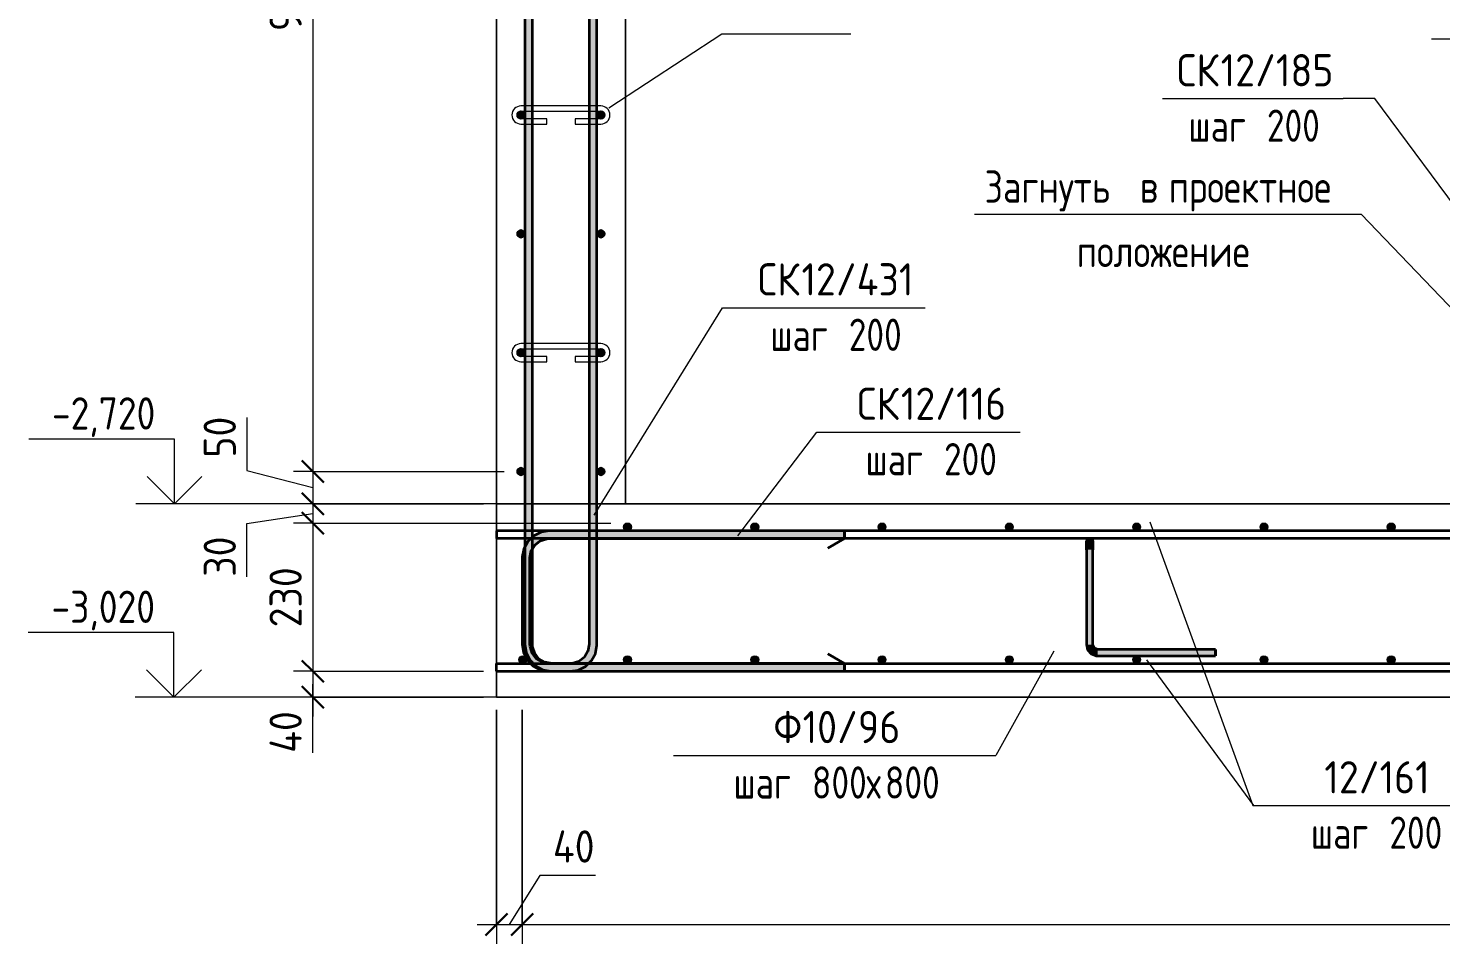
# Model space of a CAD drawing. Header units: millimetres. Extents: x 40349 to 61836, y -34600 to -479.
# Drawn here: x 40349 to 42540, y -3403 to -1982 of the extents above; entities that cross this region are included whole.
import ezdxf

# ---------------------------------------------------------------- set-up
doc = ezdxf.new("R2010")
doc.units = ezdxf.units.MM
for name, color, linetype, lineweight in [('AA_Dim', 7, 'Continuous', 9), ('AA_Dim-20', 7, 'Continuous', 9), ('AA_Oformlenie', 7, 'Continuous', 9), ('AA_Vinoska', 7, 'Continuous', 9), ('AA_Visotnaya otmetka', 7, 'Continuous', 9), ('AF_Stena_Опалубка', 253, 'Continuous', 20), ('KR_Armatura', 7, 'Continuous', 20), ('KR_Armatura_Tonkie', 7, 'Continuous', 20), ('KR_Fundament', 7, 'Continuous', 20)]:
    doc.layers.add(name, color=color, linetype=linetype, lineweight=lineweight)
doc.styles.add('GOST Common', font='GOST_Common.ttf', dxfattribs={"width": 0.85, "height": 50})
doc.styles.add('ISOCPEUR', font='isocpeur.TTF', dxfattribs={"width": 0.9, "height": 50})
doc.styles.add('ISOCPEUR_1', font='isocpeur.TTF', dxfattribs={"width": 0.8, "height": 50})
doc.styles.add('ISOCPEUR_3', font='isocpeur.TTF', dxfattribs={"width": 0.85, "height": 50})
doc.dimstyles.new('01_Точн_3_знака__непрозр_', dxfattribs={"dimscale": 304.8, "dimtxt": 50.137748, "dimasz": 0.111549, "dimexe": 0.098425, "dimexo": 0.065617, "dimgap": 0.016404, "dimtad": 1, "dimdec": 3, "dimrnd": 0.001, "dimdsep": 46, "dimtxsty": 'ISOCPEUR', "dimblk1": 'OBLIQUE', "dimblk2": 'OBLIQUE', "dimsah": 1, "dimcen": 0.09, "dimdle": 0.098425, "dimazin": 0, "dimtfac": 1, "dimtdec": 4, "dimtix": 1, "dimtmove": 1, "dimatfit": 3, "dimfxl": 1, "dimtvp": 1, "dimtfill": 1, "dimtolj": 1, "dimtzin": 0, "dimlwd": 18, "dimlwe": 18, "dimarcsym": 2})
doc.dimstyles.new('01_Точн_3_знака__непрозр__1', dxfattribs={"dimscale": 304.8, "dimtxt": 50.137748, "dimasz": 0.111549, "dimexe": 0.098425, "dimexo": 0.065617, "dimgap": 0.016404, "dimtad": 1, "dimdec": 3, "dimrnd": 0.001, "dimdsep": 46, "dimtxsty": 'ISOCPEUR', "dimblk1": 'OBLIQUE', "dimblk2": 'OBLIQUE', "dimsah": 1, "dimcen": 0.09, "dimdle": 0.098425, "dimazin": 0, "dimtfac": 1, "dimtdec": 4, "dimtix": 1, "dimtmove": 0, "dimatfit": 3, "dimfxl": 1, "dimtvp": 1, "dimtfill": 1, "dimtolj": 1, "dimtzin": 0, "dimlwd": 18, "dimlwe": 18, "dimarcsym": 2})
doc.dimstyles.new('05_Округл_5мм__прозр_', dxfattribs={"dimscale": 304.8, "dimtxt": 50.137748, "dimasz": 0.111549, "dimexe": 0.098425, "dimexo": 0.065617, "dimgap": 0.006562, "dimtad": 1, "dimdec": 0, "dimrnd": 5, "dimdsep": 46, "dimtxsty": 'ISOCPEUR', "dimblk1": 'OBLIQUE', "dimblk2": 'OBLIQUE', "dimsah": 1, "dimcen": 0.09, "dimdle": 0.098425, "dimazin": 0, "dimtfac": 1, "dimtdec": 4, "dimtix": 1, "dimtmove": 1, "dimatfit": 3, "dimfxl": 1, "dimtvp": 1, "dimtolj": 1, "dimtzin": 0, "dimlwd": 18, "dimlwe": 18, "dimarcsym": 2})
doc.dimstyles.new('05_Округл_5мм__прозр__1', dxfattribs={"dimscale": 304.8, "dimtxt": 50.137748, "dimasz": 0.111549, "dimexe": 0.098425, "dimexo": 0.065617, "dimgap": 0.006562, "dimtad": 1, "dimdec": 0, "dimrnd": 5, "dimdsep": 46, "dimtxsty": 'ISOCPEUR', "dimblk1": 'OBLIQUE', "dimblk2": 'OBLIQUE', "dimsah": 1, "dimcen": 0.09, "dimdle": 0.098425, "dimazin": 0, "dimtfac": 1, "dimtdec": 4, "dimtix": 1, "dimtmove": 0, "dimatfit": 3, "dimfxl": 1, "dimtvp": 1, "dimtolj": 1, "dimtzin": 0, "dimlwd": 18, "dimlwe": 18, "dimarcsym": 2})

# ---------------------------------------------------------------- blocks, each defined once
blk = doc.blocks.new('351_Ряд стержней П переменный шаг _НесАрм_РабПлоск_ - Тип 1-3822622-Разрез 1 Арм')
at = {"layer": 'KR_Armatura_Tonkie', "lineweight": 35}
for points in [[(41120.8, -2938), (41131.1, -2938), (41130.9, -852), (41119.1, -852), (41119.3, -2938), (41119.9, -2938)], [(41225.1, -2938), (41231.1, -2938), (41230.9, -852), (41219.1, -852), (41219.3, -2938), (41223.5, -2938)], [(41161.1, -2980), (41161.1, -2968), (41153.3, -2967), (41145.5, -2963.5), (41139.5, -2958.7), (41135, -2952.7), (41132.1, -2945.8), (41130.8, -2938), (41119.1, -2938), (41120.5, -2948.9), (41124.7, -2959), (41131.4, -2967.7), (41140.3, -2974.5), (41150.2, -2978.6), (41159.2, -2979.8)], [(41189.1, -2980), (41199.9, -2978.6), (41210.1, -2974.4), (41218.8, -2967.7), (41225.4, -2959), (41229.6, -2948.9), (41230.9, -2938), (41219.1, -2938), (41218, -2945.8), (41214.7, -2953.5), (41209.8, -2959.6), (41203.8, -2964.1), (41196.8, -2967), (41189.1, -2968.2), (41189.1, -2979.8)], [(41178.1, -2980), (41189.1, -2979.8), (41189.1, -2968), (41161.1, -2968.2), (41161.1, -2980)]]:
    blk.add_hatch(color=256, dxfattribs=at).paths.add_polyline_path(points)
for p, q in [((41119.1, -852), (41119.1, -2938)), ((41131.1, -852), (41119.1, -852)), ((41119.1, -852), (41131.1, -852)), ((41119.1, -852), (41119.1, -2938)), ((41131.1, -852), (41119.1, -852)), ((41119.1, -852), (41131.1, -852)), ((41131.1, -2938), (41131.1, -852)), ((41131.1, -852), (41146.1, -878)), ((41131.1, -2938), (41131.1, -852)), ((41131.1, -852), (41146.1, -878)), ((41219.1, -852), (41204.1, -878)), ((41219.1, -852), (41204.1, -878)), ((41219.1, -852), (41219.1, -2938)), ((41219.1, -852), (41231.1, -852)), ((41231.1, -852), (41219.1, -852)), ((41219.1, -852), (41219.1, -2938)), ((41219.1, -852), (41231.1, -852)), ((41231.1, -852), (41219.1, -852)), ((41231.1, -2938), (41231.1, -852)), ((41231.1, -2938), (41231.1, -852)), ((41189.1, -2968), (41161.1, -2968)), ((41189.1, -2968), (41161.1, -2968)), ((41161.1, -2980), (41189.1, -2980)), ((41161.1, -2980), (41189.1, -2980))]:
    blk.add_line(p, q, dxfattribs=at)
at = {"layer": 'KR_Armatura_Tonkie', "lineweight": 35, "flags": 128}
for points in [[(41119.1, -2938), (41121, -2950.7), (41126.7, -2962.2), (41135.6, -2971.4), (41146.9, -2977.5), (41159.5, -2980), (41161.1, -2980)], [(41119.1, -2938), (41121, -2950.7), (41126.7, -2962.2), (41135.6, -2971.4), (41146.9, -2977.5), (41159.5, -2980), (41161.1, -2980)], [(41161.1, -2968), (41150.4, -2966), (41141.1, -2960.4), (41134.5, -2951.9), (41131.3, -2941.5), (41131.1, -2938)], [(41161.1, -2968), (41150.4, -2966), (41141.1, -2960.4), (41134.5, -2951.9), (41131.3, -2941.5), (41131.1, -2938)], [(41189.1, -2980), (41201.7, -2978), (41213.3, -2972.3), (41222.5, -2963.4), (41228.6, -2952.1), (41231, -2939.5), (41231.1, -2938)], [(41219.1, -2938), (41217.1, -2948.7), (41211.5, -2957.9), (41203, -2964.6), (41192.6, -2967.8), (41189.1, -2968)], [(41189.1, -2980), (41201.7, -2978), (41213.3, -2972.3), (41222.5, -2963.4), (41228.6, -2952.1), (41231, -2939.5), (41231.1, -2938)], [(41219.1, -2938), (41217.1, -2948.7), (41211.5, -2957.9), (41203, -2964.6), (41192.6, -2967.8), (41189.1, -2968)]]:
    blk.add_lwpolyline(points, dxfattribs=at)
blk = doc.blocks.new('261_Лягушка _НесАрм_РабПлоск_ - 10 А240-3817849-Разрез 1 Арм')
at = {"layer": 'KR_Armatura_Tonkie', "lineweight": 35}
for points in [[(41995.1, -2784), (41998.6, -2782.5), (42000.1, -2779), (41998.6, -2775.5), (41995.1, -2774), (41991.5, -2775.5), (41990.1, -2779), (41991.5, -2782.5)], [(41998.6, -2791.5), (42000.1, -2791.5), (41999.9, -2779.8), (41999.4, -2781.5), (41997.9, -2783.1), (41997.6, -2783.3), (41996.4, -2783.8), (41995.1, -2784), (41993.8, -2783.8), (41992.6, -2783.3), (41991.5, -2782.5), (41990.7, -2781.4), (41990.1, -2779), (41990.2, -2791.5), (41997.6, -2791.5)], [(41990.7, -2938.5), (42000.1, -2938.5), (41999.9, -2791.5), (41990.1, -2791.5), (41990.2, -2938.5)], [(42007.6, -2956), (42007.6, -2946), (42002.3, -2943.8), (41999.9, -2938.5), (41990.1, -2938.5), (41991.4, -2945.2), (41995.2, -2950.9), (42000.9, -2954.7), (42004.2, -2955.3)], [(42104.3, -2956), (42190.1, -2955.8), (42190.1, -2946), (42007.6, -2946.2), (42007.6, -2956)]]:
    blk.add_hatch(color=256, dxfattribs=at).paths.add_polyline_path(points)
at = {"layer": 'KR_Armatura'}
for start, end in [(0, 180), (180, 0)]:
    blk.add_arc((41995.1, -2779), 5, start, end, dxfattribs=at)
at = {"layer": 'KR_Armatura_Tonkie', "lineweight": 35}
for p, q in [((41990.1, -2791.5), (41990.1, -2938.5)), ((42000.1, -2938.5), (42000.1, -2791.5)), ((42190.1, -2946), (42007.6, -2946)), ((42007.6, -2956), (42190.1, -2956)), ((42190.1, -2946), (42190.1, -2956)), ((42190.1, -2956), (42190.1, -2946))]:
    blk.add_line(p, q, dxfattribs=at)
at = {"layer": 'KR_Armatura_Tonkie', "lineweight": 35, "flags": 128}
for points in [[(41990.1, -2779), (41991.9, -2775.1), (41996.1, -2774.1), (41999.5, -2776.7), (42000.1, -2779)], [(42000.1, -2779), (41998.2, -2782.9), (41994, -2783.9), (41990.6, -2781.3), (41990.1, -2779)], [(41990.1, -2791.5), (41990.1, -2784.8), (41990.1, -2780.2), (41990.1, -2779)], [(42000.1, -2779), (42000.1, -2780.9), (42000.1, -2786.1), (42000.1, -2791.5)], [(41990.1, -2938.5), (41992, -2946.5), (41997.4, -2952.7), (42005, -2955.8), (42007.6, -2956)], [(42007.6, -2946), (42002.6, -2944.1), (42000.1, -2939.4), (42000.1, -2938.5)]]:
    blk.add_lwpolyline(points, dxfattribs=at)
blk = doc.blocks.new('350_Стержень П торец СК-СГ _НесАрм_РабПлоск_ - 350_Стержень П торец СК-СГ _НесАрм_РабПлоск_-V1-Разрез 1 Арм')
at = {"layer": 'KR_Armatura_Tonkie', "lineweight": 35}
h = blk.add_hatch(color=256, dxfattribs=at)
h.paths.add_polyline_path([(41116.8, -2804), (41119.1, -2804), (41119.1, -2786.9), (41116.5, -2793.1), (41115.3, -2804), (41115.9, -2804)])
h.paths.add_polyline_path([(41131.1, -2789), (41131.3, -2788.7), (41135.8, -2782.8), (41142.1, -2778), (41149.3, -2775), (41157.1, -2773.8), (41157.1, -2762), (41146.2, -2763.4), (41136.1, -2767.6), (41131.1, -2771.5), (41131.1, -2789)])
h = blk.add_hatch(color=256, dxfattribs=at)
h.paths.add_polyline_path([(41499.5, -2774), (41615.1, -2773.8), (41615.1, -2762), (41231.1, -2762.2), (41231.1, -2774), (41348.3, -2774)])
h.paths.add_polyline_path([(41157.1, -2774), (41219.1, -2773.8), (41219.1, -2762), (41157.1, -2762.2), (41157.1, -2773.9)])
for points in [[(41119.1, -2938), (41119.1, -2804), (41115.1, -2804), (41115.3, -2938), (41118.1, -2938)], [(41157.1, -2980), (41157.1, -2979.5), (41149.4, -2978.2), (41140.1, -2974.4), (41131, -2967.2), (41124.5, -2958.5), (41120.5, -2948.9), (41119.1, -2938), (41115.1, -2938), (41116.5, -2948.9), (41120.7, -2959), (41127.4, -2967.7), (41136.7, -2974.6), (41146.9, -2978.7), (41155.5, -2979.8)]]:
    blk.add_hatch(color=256, dxfattribs=at).paths.add_polyline_path(points)
h = blk.add_hatch(color=256, dxfattribs=at)
h.paths.add_polyline_path([(41615.1, -2980), (41615.1, -2968), (41218.1, -2968.2), (41209.6, -2974.6), (41199.9, -2978.6), (41189.1, -2980), (41499.5, -2980)])
h.paths.add_polyline_path([(41157.1, -2980), (41159.5, -2979.8), (41157.1, -2979.5), (41157.1, -2979.8)])
for p, q in [((41615.1, -2762), (41157.1, -2762)), ((41157.1, -2774), (41615.1, -2774)), ((41615.1, -2774), (41589.1, -2789)), ((41615.1, -2774), (41615.1, -2762)), ((41615.1, -2762), (41615.1, -2774)), ((41115.1, -2804), (41115.1, -2938)), ((41127.1, -2938), (41127.1, -2804)), ((41615.1, -2968), (41589.1, -2953)), ((41615.1, -2968), (41157.1, -2968)), ((41615.1, -2968), (41615.1, -2980)), ((41615.1, -2980), (41615.1, -2968)), ((41157.1, -2980), (41615.1, -2980))]:
    blk.add_line(p, q, dxfattribs=at)
at = {"layer": 'KR_Armatura_Tonkie', "lineweight": 35, "flags": 128}
for points in [[(41157.1, -2762), (41144.4, -2764), (41132.9, -2769.7), (41123.6, -2778.6), (41117.5, -2789.9), (41115.1, -2802.5), (41115.1, -2804)], [(41127.1, -2804), (41129, -2793.3), (41134.6, -2784.1), (41143.2, -2777.4), (41153.5, -2774.2), (41157.1, -2774)], [(41115.1, -2938), (41117, -2950.7), (41122.7, -2962.2), (41131.6, -2971.4), (41142.9, -2977.5), (41155.5, -2980), (41157.1, -2980)], [(41157.1, -2968), (41146.4, -2966), (41137.1, -2960.4), (41130.5, -2951.9), (41127.3, -2941.5), (41127.1, -2938)]]:
    blk.add_lwpolyline(points, dxfattribs=at)
blk = doc.blocks.new('079_Шпилька _ЭлУзла_ - d6 А240-3831128-Разрез 1 Арм')
at = {"layer": 'AA_Oformlenie'}
for p, q in [((41237.1, -2471.6), (41113.1, -2471.6)), ((41113.1, -2479.6), (41237.1, -2479.6)), ((41153.1, -2491.6), (41113.1, -2491.6)), ((41153.1, -2499.6), (41153.1, -2491.6)), ((41237.1, -2491.6), (41197.1, -2491.6)), ((41197.1, -2491.6), (41197.1, -2499.6)), ((41113.1, -2499.6), (41153.1, -2499.6)), ((41197.1, -2499.6), (41237.1, -2499.6))]:
    blk.add_line(p, q, dxfattribs=at)
for centre, radius, start, end in [((41113.1, -2485.6), 14, 90, 270), ((41237.1, -2485.6), 14, 270, 90), ((41113.1, -2485.6), 6, 90, 270), ((41237.1, -2485.6), 6, 270, 90)]:
    blk.add_arc(centre, radius, start, end, dxfattribs=at)
blk = doc.blocks.new('042_М_Арматуры - Диам длина поз _ Комментарий ш_п_-3783867-Разрез 1 Арм')
at = {"layer": 'AA_Vinoska'}
blk.add_line((41349.8, -3110.5), (41849.8, -3110.5), dxfattribs=at)
blk = doc.blocks.new('DIMBLOCK3-Разрез 1 Арм')
at = {"layer": 'AA_Dim-20', "lineweight": 30}
for p, q in [((40790.4, -1010.4), (40773.4, -993.4)), ((40790.4, -1010.4), (40807.4, -1027.4)), ((40790.4, -2670), (40773.4, -2653)), ((40790.4, -2670), (40807.4, -2687)), ((40790.4, -2720), (40773.4, -2703)), ((40790.4, -2720), (40807.4, -2737))]:
    blk.add_line(p, q, dxfattribs=at)
at = {"layer": 'AA_Dim-20', "lineweight": 18}
for p, q in [((40790.4, -1010.4), (40760.4, -1010.4)), ((40790.4, -1010.4), (40790.4, -2670)), ((40790.4, -1010.4), (41087.1, -1010.4)), ((40790.4, -2670), (40760.4, -2670)), ((40790.4, -2670), (41087.1, -2670)), ((40790.4, -2720), (40760.4, -2720)), ((40790.4, -2720), (41055.1, -2720))]:
    blk.add_line(p, q, dxfattribs=at)
at = {"layer": 'AA_Dim-20', "color": 0, "lineweight": 18, "insert": (40723.2, -1986.8), "char_height": 50, "width": 351.91, "attachment_point": 1, "rotation": 90, "line_spacing_factor": 1.135194, "style": 'ISOCPEUR'}
blk.add_mtext('9х185=1660', dxfattribs=at)
blk = doc.blocks.new('_None')
blk = doc.blocks.new('DIMBLOCK4-Разрез 1 Арм')
at = {"layer": 'AA_Dim-20', "lineweight": 18}
for p, q in [((40688.2, -2586), (40688.2, -2668.5)), ((40688.2, -2668.5), (40790.4, -2695)), ((40790.4, -2670), (40760.4, -2670)), ((40790.4, -2670), (40790.4, -2720)), ((40790.4, -2670), (41087.1, -2670)), ((40790.4, -2720), (40760.4, -2720)), ((40790.4, -2720), (41055.1, -2720)), ((40790.4, -2750), (40760.4, -2750)), ((40790.4, -2750), (41252.5, -2750))]:
    blk.add_line(p, q, dxfattribs=at)
at = {"layer": 'AA_Dim-20', "lineweight": 30}
for p, q in [((40790.4, -2670), (40773.4, -2653)), ((40790.4, -2670), (40807.4, -2687)), ((40790.4, -2720), (40773.4, -2703)), ((40790.4, -2750), (40773.4, -2733)), ((40790.4, -2720), (40807.4, -2737)), ((40790.4, -2750), (40807.4, -2767))]:
    blk.add_line(p, q, dxfattribs=at)
at = {"layer": 'AA_Dim-20', "color": 0, "lineweight": 18, "insert": (40621.1, -2648.5), "char_height": 50, "width": 74.923, "attachment_point": 1, "rotation": 90, "line_spacing_factor": 1.135194, "style": 'ISOCPEUR'}
blk.add_mtext('50', dxfattribs=at)
blk = doc.blocks.new('DIMBLOCK5-Разрез 1 Арм')
at = {"layer": 'AA_Dim-20', "lineweight": 30}
for p, q in [((40790.4, -2720), (40773.4, -2703)), ((40790.4, -2750), (40773.4, -2733)), ((40790.4, -2720), (40807.4, -2737)), ((40790.4, -2750), (40807.4, -2767)), ((40790.4, -2980), (40773.4, -2963)), ((40790.4, -2980), (40807.4, -2997))]:
    blk.add_line(p, q, dxfattribs=at)
at = {"layer": 'AA_Dim-20', "lineweight": 18}
for p, q in [((40688.2, -2750.9), (40790.4, -2735)), ((40790.4, -2720), (40760.4, -2720)), ((40790.4, -2720), (40790.4, -2750)), ((40790.4, -2720), (41055.1, -2720)), ((40688.2, -2833.3), (40688.2, -2750.9)), ((40790.4, -2750), (40760.4, -2750)), ((40790.4, -2750), (41252.5, -2750)), ((40790.4, -2980), (40760.4, -2980)), ((40790.4, -2980), (41055.1, -2980))]:
    blk.add_line(p, q, dxfattribs=at)
at = {"layer": 'AA_Dim-20', "color": 0, "lineweight": 18, "insert": (40621.1, -2833.3), "char_height": 50, "width": 74.923, "attachment_point": 1, "rotation": 90, "line_spacing_factor": 1.135194, "style": 'ISOCPEUR'}
blk.add_mtext('30', dxfattribs=at)
blk = doc.blocks.new('DIMBLOCK6-Разрез 1 Арм')
at = {"layer": 'AA_Dim-20', "lineweight": 30}
for p, q in [((40790.4, -2750), (40773.4, -2733)), ((40790.4, -2750), (40807.4, -2767)), ((40790.4, -2980), (40773.4, -2963)), ((40790.4, -2980), (40807.4, -2997)), ((40790.4, -3020), (40773.4, -3003)), ((40790.4, -3020), (40807.4, -3037))]:
    blk.add_line(p, q, dxfattribs=at)
at = {"layer": 'AA_Dim-20', "lineweight": 18}
for p, q in [((40790.4, -2750), (40760.4, -2750)), ((40790.4, -2750), (40790.4, -2980)), ((40790.4, -2750), (41252.5, -2750)), ((40790.4, -2980), (40760.4, -2980)), ((40790.4, -2980), (41055.1, -2980)), ((40790.4, -3020), (40760.4, -3020)), ((40790.4, -3020), (41055.1, -3020))]:
    blk.add_line(p, q, dxfattribs=at)
at = {"layer": 'AA_Dim-20', "color": 0, "lineweight": 18, "insert": (40723.2, -2911.8), "char_height": 50, "width": 112.384, "attachment_point": 1, "rotation": 90, "line_spacing_factor": 1.135194, "style": 'ISOCPEUR'}
blk.add_mtext('230', dxfattribs=at)
blk = doc.blocks.new('DIMBLOCK7-Разрез 1 Арм')
at = {"layer": 'AA_Dim-20', "lineweight": 30}
for p, q in [((40790.4, -2980), (40773.4, -2963)), ((40790.4, -2980), (40807.4, -2997)), ((40790.4, -3020), (40773.4, -3003)), ((40790.4, -3020), (40807.4, -3037))]:
    blk.add_line(p, q, dxfattribs=at)
at = {"layer": 'AA_Dim-20', "lineweight": 18}
for p, q in [((40790.4, -2980), (40760.4, -2980)), ((40790.4, -2980), (40790.4, -3050)), ((40790.4, -2980), (41055.1, -2980)), ((40790.4, -3020.3), (40790.4, -3000)), ((40790.4, -3020), (40760.4, -3020)), ((40790.4, -3020), (41055.1, -3020)), ((40790.4, -3106.5), (40790.4, -3020.3))]:
    blk.add_line(p, q, dxfattribs=at)
at = {"layer": 'AA_Dim-20', "color": 0, "lineweight": 18, "insert": (40723.2, -3106.5), "char_height": 50, "width": 79.464, "attachment_point": 1, "rotation": 90, "line_spacing_factor": 1.135194, "style": 'ISOCPEUR'}
blk.add_mtext('40', dxfattribs=at)
blk = doc.blocks.new('DIMBLOCK22-Разрез 1 Арм')
at = {"layer": 'AA_Dim-20', "lineweight": 18}
for p, q in [((41075.1, -3040), (41075.1, -3402.7)), ((41075.1, -3372.7), (41075.1, -3040)), ((41115.1, -3040), (41115.1, -3402.7)), ((41115.1, -3372.7), (41115.1, -3040)), ((41142.7, -3296.9), (41095.1, -3372.7)), ((41228.9, -3296.9), (41142.7, -3296.9)), ((41045.1, -3372.7), (41115.1, -3372.7))]:
    blk.add_line(p, q, dxfattribs=at)
at = {"layer": 'AA_Dim-20', "lineweight": 30}
for p, q in [((41075.1, -3372.7), (41058.1, -3389.7)), ((41075.1, -3372.7), (41092.1, -3355.7)), ((41115.1, -3372.7), (41098.1, -3389.7)), ((41115.1, -3372.7), (41132.1, -3355.7))]:
    blk.add_line(p, q, dxfattribs=at)
at = {"layer": 'AA_Dim-20', "color": 0, "lineweight": 18, "insert": (41162.7, -3226.8), "char_height": 50, "width": 79.464, "attachment_point": 1, "line_spacing_factor": 1.135194, "style": 'ISOCPEUR', "bg_fill": 3, "box_fill_scale": 1.25, "bg_fill_color": 256, "bg_fill_true_color": 13158600, "bg_fill_transparency": 0}
blk.add_mtext('40', dxfattribs=at)
blk = doc.blocks.new('_Oblique')
at = {"color": 0, "linetype": 'ByBlock', "lineweight": -2}
blk.add_line((-0.5, -0.5), (0.5, 0.5), dxfattribs=at)
blk = doc.blocks.new('DIMBLOCK23-Разрез 1 Арм')
at = {"layer": 'AA_Dim-20', "lineweight": 18}
for p, q in [((41115.1, -3040), (41115.1, -3402.7)), ((41115.1, -3372.7), (41115.1, -3040)), ((44600.1, -3040), (44600.1, -3402.7)), ((44600.1, -3372.7), (44600.1, -3040)), ((41115.1, -3372.7), (44600.1, -3372.7))]:
    blk.add_line(p, q, dxfattribs=at)
at = {"layer": 'AA_Dim-20', "lineweight": 30}
for p, q in [((41115.1, -3372.7), (41098.1, -3389.7)), ((41115.1, -3372.7), (41132.1, -3355.7)), ((44600.1, -3372.7), (44583.1, -3389.7)), ((44600.1, -3372.7), (44617.1, -3355.7))]:
    blk.add_line(p, q, dxfattribs=at)
at = {"layer": 'AA_Dim-20', "color": 0, "lineweight": 18, "insert": (42793.2, -3302.6), "char_height": 50, "width": 154.386, "attachment_point": 1, "line_spacing_factor": 1.135194, "style": 'ISOCPEUR', "bg_fill": 3, "box_fill_scale": 1.25, "bg_fill_color": 256, "bg_fill_true_color": 13158600, "bg_fill_transparency": 0}
blk.add_mtext('3485', dxfattribs=at)
blk = doc.blocks.new('042_М_Арматуры - Диам длина поз _ Шаг-2260295-Разрез 1 Арм')
at = {"layer": 'AA_Vinoska'}
blk.add_line((43025.3, -1678.9), (43305.3, -1678.9), dxfattribs=at)
blk = doc.blocks.new('042_М_Арматуры - Диам длина поз _ Комментарий-2260297-Разрез 1 Арм')
at = {"layer": 'AA_Vinoska'}
blk.add_line((42971.3, -1846.4), (43291.3, -1846.4), dxfattribs=at)
blk = doc.blocks.new('010_Текст с выноской - Текст 2 строки-3834462-Разрез 1 Арм')
at = {"layer": 'AA_Vinoska'}
blk.add_line((41424.6, -1991), (41624.6, -1991), dxfattribs=at)
blk = doc.blocks.new('010_Текст с выноской - Текст 2 строки-3843275-Разрез 1 Арм')
at = {"layer": 'AA_Vinoska'}
blk.add_line((41816.4, -2270.5), (42416.4, -2270.5), dxfattribs=at)
blk = doc.blocks.new('Высотные отметки - Стрелка вверх-400292-Разрез 1 Арм')
at = {"layer": 'AA_Vinoska'}
for p, q in [((45430.9, -1240), (45656.9, -1240)), ((45430.9, -1340), (45430.9, -1240)), ((45430.9, -1340), (45388.4, -1297.6)), ((45430.9, -1340), (45473.3, -1297.6)), ((45370.9, -1340), (45490.9, -1340))]:
    blk.add_line(p, q, dxfattribs=at)

msp = doc.modelspace()

# ---------------------------------------------------------------- hatches: boundary and pattern name
at = {"layer": 'KR_Armatura'}
h = msp.add_hatch(color=256, dxfattribs=at)
edge = h.paths.add_edge_path()
edge.add_arc((41113.0616, -2116.8), 6, 0, 360)
for points in [[(41113.0616, -2122.8), (41118.2578, -2119.8), (41118.2578, -2113.8), (41113.0616, -2110.8), (41107.8655, -2113.8), (41107.8655, -2119.8)], [(41237.0616, -2122.8), (41242.2578, -2119.8), (41242.2578, -2113.8), (41237.0616, -2110.8), (41231.8655, -2113.8), (41231.8655, -2119.8)], [(41113.0616, -2307.2), (41118.2578, -2304.2), (41118.2578, -2298.2), (41113.0616, -2295.2), (41107.8655, -2298.2), (41107.8655, -2304.2)], [(41237.0616, -2307.2), (41242.2578, -2304.2), (41242.2578, -2298.2), (41237.0616, -2295.2), (41231.8655, -2298.2), (41231.8655, -2304.2)], [(41113.0616, -2491.6), (41118.2578, -2488.6), (41118.2578, -2482.6), (41113.0616, -2479.6), (41107.8655, -2482.6), (41107.8655, -2488.6)], [(41237.0616, -2491.6), (41242.2578, -2488.6), (41242.2578, -2482.6), (41237.0616, -2479.6), (41231.8655, -2482.6), (41231.8655, -2488.6)], [(41113.0616, -2676), (41118.2578, -2673), (41118.2578, -2667), (41113.0616, -2664), (41107.8655, -2667), (41107.8655, -2673)], [(41237.0616, -2676), (41242.2578, -2673), (41242.2578, -2667), (41237.0616, -2664), (41231.8655, -2667), (41231.8655, -2673)], [(41281.4505, -2761.1962), (41284.4505, -2756), (41281.4505, -2750.8038), (41275.4505, -2750.8038), (41272.4505, -2756), (41275.4505, -2761.1962)], [(41472.8394, -2761.1962), (41478.8394, -2761.1962), (41481.8394, -2756), (41478.8394, -2750.8038), (41472.8394, -2750.8038), (41469.8394, -2756)], [(41670.2283, -2761.1962), (41676.2283, -2761.1962), (41679.2283, -2756), (41676.2283, -2750.8038), (41670.2283, -2750.8038), (41667.2283, -2756)], [(41867.6172, -2761.1962), (41873.6172, -2761.1962), (41876.6172, -2756), (41873.6172, -2750.8038), (41867.6172, -2750.8038), (41864.6172, -2756)], [(42065.0061, -2761.1962), (42071.0061, -2761.1962), (42074.0061, -2756), (42071.0061, -2750.8038), (42065.0061, -2750.8038), (42062.0061, -2756)], [(42262.3949, -2761.1962), (42268.3949, -2761.1962), (42271.3949, -2756), (42268.3949, -2750.8038), (42262.3949, -2750.8038), (42259.3949, -2756)], [(42459.7838, -2761.1962), (42465.7838, -2761.1962), (42468.7838, -2756), (42465.7838, -2750.8038), (42459.7838, -2750.8038), (42456.7838, -2756)], [(41119.0616, -2967.1962), (41122.0616, -2962), (41119.0616, -2956.8038), (41113.0616, -2956.8038), (41110.0616, -2962), (41113.0616, -2967.1962)], [(41281.4505, -2967.1962), (41284.4505, -2962), (41281.4505, -2956.8038), (41275.4505, -2956.8038), (41272.4505, -2962), (41275.4505, -2967.1962)], [(41472.8394, -2967.1962), (41478.8394, -2967.1962), (41481.8394, -2962), (41478.8394, -2956.8038), (41472.8394, -2956.8038), (41469.8394, -2962)], [(41670.2283, -2967.1962), (41676.2283, -2967.1962), (41679.2283, -2962), (41676.2283, -2956.8038), (41670.2283, -2956.8038), (41667.2283, -2962)], [(41867.6172, -2967.1962), (41873.6172, -2967.1962), (41876.6172, -2962), (41873.6172, -2956.8038), (41867.6172, -2956.8038), (41864.6172, -2962)], [(42065.0061, -2967.1962), (42071.0061, -2967.1962), (42074.0061, -2962), (42071.0061, -2956.8038), (42065.0061, -2956.8038), (42062.0061, -2962)], [(42262.3949, -2967.1962), (42268.3949, -2967.1962), (42271.3949, -2962), (42268.3949, -2956.8038), (42262.3949, -2956.8038), (42259.3949, -2962)], [(42459.7838, -2967.1962), (42465.7838, -2967.1962), (42468.7838, -2962), (42465.7838, -2956.8038), (42459.7838, -2956.8038), (42456.7838, -2962)]]:
    msp.add_hatch(color=256, dxfattribs=at).paths.add_polyline_path(points)
h = msp.add_hatch(color=256, dxfattribs=at)
edge = h.paths.add_edge_path()
edge.add_arc((41237.0616, -2116.8), 6, 0, 360)
h = msp.add_hatch(color=256, dxfattribs=at)
edge = h.paths.add_edge_path()
edge.add_arc((41113.0616, -2301.2), 6, 0, 360)
h = msp.add_hatch(color=256, dxfattribs=at)
edge = h.paths.add_edge_path()
edge.add_arc((41237.0616, -2301.2), 6, 0, 360)
h = msp.add_hatch(color=256, dxfattribs=at)
edge = h.paths.add_edge_path()
edge.add_arc((41113.0616, -2485.6), 6, 0, 360)
h = msp.add_hatch(color=256, dxfattribs=at)
edge = h.paths.add_edge_path()
edge.add_arc((41237.0616, -2485.6), 6, 0, 360)
h = msp.add_hatch(color=256, dxfattribs=at)
edge = h.paths.add_edge_path()
edge.add_arc((41113.0616, -2670), 6, 0, 360)
h = msp.add_hatch(color=256, dxfattribs=at)
edge = h.paths.add_edge_path()
edge.add_arc((41237.0616, -2670), 6, 0, 360)
h = msp.add_hatch(color=256, dxfattribs=at)
edge = h.paths.add_edge_path()
edge.add_arc((41278.4505, -2756), 6, 0, 360)
h = msp.add_hatch(color=256, dxfattribs=at)
edge = h.paths.add_edge_path()
edge.add_arc((41475.8394, -2756), 6, 0, 360)
h = msp.add_hatch(color=256, dxfattribs=at)
edge = h.paths.add_edge_path()
edge.add_arc((41673.2283, -2756), 6, 0, 360)
h = msp.add_hatch(color=256, dxfattribs=at)
edge = h.paths.add_edge_path()
edge.add_arc((41870.6172, -2756), 6, 0, 360)
h = msp.add_hatch(color=256, dxfattribs=at)
edge = h.paths.add_edge_path()
edge.add_arc((42068.0061, -2756), 6, 0, 360)
h = msp.add_hatch(color=256, dxfattribs=at)
edge = h.paths.add_edge_path()
edge.add_arc((42265.3949, -2756), 6, 0, 360)
h = msp.add_hatch(color=256, dxfattribs=at)
edge = h.paths.add_edge_path()
edge.add_arc((42462.7838, -2756), 6, 0, 360)
h = msp.add_hatch(color=256, dxfattribs=at)
edge = h.paths.add_edge_path()
edge.add_arc((41116.0616, -2962), 6, 0, 360)
h = msp.add_hatch(color=256, dxfattribs=at)
edge = h.paths.add_edge_path()
edge.add_arc((41278.4505, -2962), 6, 0, 360)
h = msp.add_hatch(color=256, dxfattribs=at)
edge = h.paths.add_edge_path()
edge.add_arc((41475.8394, -2962), 6, 0, 360)
h = msp.add_hatch(color=256, dxfattribs=at)
edge = h.paths.add_edge_path()
edge.add_arc((41673.2283, -2962), 6, 0, 360)
h = msp.add_hatch(color=256, dxfattribs=at)
edge = h.paths.add_edge_path()
edge.add_arc((41870.6172, -2962), 6, 0, 360)
h = msp.add_hatch(color=256, dxfattribs=at)
edge = h.paths.add_edge_path()
edge.add_arc((42068.0061, -2962), 6, 0, 360)
h = msp.add_hatch(color=256, dxfattribs=at)
edge = h.paths.add_edge_path()
edge.add_arc((42265.3949, -2962), 6, 0, 360)
h = msp.add_hatch(color=256, dxfattribs=at)
edge = h.paths.add_edge_path()
edge.add_arc((42462.7838, -2962), 6, 0, 360)

# ---------------------------------------------------------------- linework, layer by layer
at = {"layer": 'AA_Vinoska'}
for p, q in [((41249.4008, -2105.9306), (41424.5785, -1991.0295)), ((42437.6371, -2091.3877), (42388.2126, -2091.3877)), ((42590.1097, -2297.3594), (42437.6371, -2091.3877)), ((42589.3155, -2451.2767), (42416.445, -2270.5403)), ((41226.9409, -2737.684), (41425.6883, -2415.8186)), ((41425.6883, -2415.8186), (41459.759, -2415.8186)), ((41449.7725, -2769.8608), (41572.1257, -2608.827)), ((41572.1257, -2608.827), (41607.4198, -2608.827)), ((41939.4157, -2948.5), (41849.759, -3110.5062))]:
    msp.add_line(p, q, dxfattribs=at)
at = {"layer": 'AA_Visotnaya otmetka'}
for p, q in [((40668.615, -2720), (40575.7387, -2720)), ((41095.5412, -2720), (40668.615, -2720)), ((40919.3006, -3020), (40575.0453, -3020))]:
    msp.add_line(p, q, dxfattribs=at)
at = {"layer": 'AF_Stena_Опалубка'}
for p, q in [((41075.0616, -2720), (41075.0616, -800)), ((41075.0616, -800), (41075.0616, -2720)), ((41275.0616, -800), (41275.0616, -2720)), ((41275.0616, -2720), (41275.0616, -800)), ((41275.0616, -2720), (41075.0616, -2720)), ((41075.0616, -2720), (41275.0616, -2720))]:
    msp.add_line(p, q, dxfattribs=at)
at = {"layer": 'KR_Armatura'}
for p, q in [((41113.0616, -2110.8), (41107.8655, -2113.8)), ((41107.8655, -2113.8), (41107.8655, -2119.8)), ((41107.8655, -2119.8), (41113.0616, -2122.8)), ((41118.2578, -2113.8), (41113.0616, -2110.8)), ((41113.0616, -2122.8), (41118.2578, -2119.8)), ((41118.2578, -2119.8), (41118.2578, -2113.8)), ((41237.0616, -2110.8), (41231.8655, -2113.8)), ((41231.8655, -2113.8), (41231.8655, -2119.8)), ((41231.8655, -2119.8), (41237.0616, -2122.8)), ((41242.2578, -2113.8), (41237.0616, -2110.8)), ((41237.0616, -2122.8), (41242.2578, -2119.8)), ((41242.2578, -2119.8), (41242.2578, -2113.8)), ((41113.0616, -2295.2), (41107.8655, -2298.2)), ((41107.8655, -2298.2), (41107.8655, -2304.2)), ((41118.2578, -2298.2), (41113.0616, -2295.2)), ((41118.2578, -2304.2), (41118.2578, -2298.2)), ((41237.0616, -2295.2), (41231.8655, -2298.2)), ((41231.8655, -2298.2), (41231.8655, -2304.2)), ((41242.2578, -2298.2), (41237.0616, -2295.2)), ((41242.2578, -2304.2), (41242.2578, -2298.2)), ((41107.8655, -2304.2), (41113.0616, -2307.2)), ((41113.0616, -2307.2), (41118.2578, -2304.2)), ((41231.8655, -2304.2), (41237.0616, -2307.2)), ((41237.0616, -2307.2), (41242.2578, -2304.2)), ((41113.0616, -2479.6), (41107.8655, -2482.6)), ((41107.8655, -2482.6), (41107.8655, -2488.6)), ((41107.8655, -2488.6), (41113.0616, -2491.6)), ((41118.2578, -2482.6), (41113.0616, -2479.6)), ((41113.0616, -2491.6), (41118.2578, -2488.6)), ((41118.2578, -2488.6), (41118.2578, -2482.6)), ((41237.0616, -2479.6), (41231.8655, -2482.6)), ((41231.8655, -2482.6), (41231.8655, -2488.6)), ((41231.8655, -2488.6), (41237.0616, -2491.6)), ((41242.2578, -2482.6), (41237.0616, -2479.6)), ((41237.0616, -2491.6), (41242.2578, -2488.6)), ((41242.2578, -2488.6), (41242.2578, -2482.6)), ((41113.0616, -2664), (41107.8655, -2667)), ((41107.8655, -2667), (41107.8655, -2673)), ((41118.2578, -2667), (41113.0616, -2664)), ((41118.2578, -2673), (41118.2578, -2667)), ((41237.0616, -2664), (41231.8655, -2667)), ((41231.8655, -2667), (41231.8655, -2673)), ((41242.2578, -2667), (41237.0616, -2664)), ((41242.2578, -2673), (41242.2578, -2667)), ((41107.8655, -2673), (41113.0616, -2676)), ((41113.0616, -2676), (41118.2578, -2673)), ((41231.8655, -2673), (41237.0616, -2676)), ((41237.0616, -2676), (41242.2578, -2673)), ((41275.4505, -2750.8038), (41272.4505, -2756)), ((41272.4505, -2756), (41275.4505, -2761.1962)), ((41281.4505, -2750.8038), (41275.4505, -2750.8038)), ((41284.4505, -2756), (41281.4505, -2750.8038)), ((41281.4505, -2761.1962), (41284.4505, -2756)), ((41472.8394, -2750.8038), (41469.8394, -2756)), ((41469.8394, -2756), (41472.8394, -2761.1962)), ((41478.8394, -2750.8038), (41472.8394, -2750.8038)), ((41481.8394, -2756), (41478.8394, -2750.8038)), ((41478.8394, -2761.1962), (41481.8394, -2756)), ((41670.2283, -2750.8038), (41667.2283, -2756)), ((41667.2283, -2756), (41670.2283, -2761.1962)), ((41676.2283, -2750.8038), (41670.2283, -2750.8038)), ((41679.2283, -2756), (41676.2283, -2750.8038)), ((41676.2283, -2761.1962), (41679.2283, -2756)), ((41867.6172, -2750.8038), (41864.6172, -2756)), ((41864.6172, -2756), (41867.6172, -2761.1962)), ((41873.6172, -2750.8038), (41867.6172, -2750.8038)), ((41876.6172, -2756), (41873.6172, -2750.8038)), ((41873.6172, -2761.1962), (41876.6172, -2756)), ((42065.0061, -2750.8038), (42062.0061, -2756)), ((42062.0061, -2756), (42065.0061, -2761.1962)), ((42071.0061, -2750.8038), (42065.0061, -2750.8038)), ((42074.0061, -2756), (42071.0061, -2750.8038)), ((42071.0061, -2761.1962), (42074.0061, -2756)), ((42262.3949, -2750.8038), (42259.3949, -2756)), ((42259.3949, -2756), (42262.3949, -2761.1962)), ((42268.3949, -2750.8038), (42262.3949, -2750.8038)), ((42271.3949, -2756), (42268.3949, -2750.8038)), ((42268.3949, -2761.1962), (42271.3949, -2756)), ((42459.7838, -2750.8038), (42456.7838, -2756)), ((42456.7838, -2756), (42459.7838, -2761.1962)), ((42465.7838, -2750.8038), (42459.7838, -2750.8038)), ((42468.7838, -2756), (42465.7838, -2750.8038)), ((42465.7838, -2761.1962), (42468.7838, -2756)), ((41275.4505, -2761.1962), (41281.4505, -2761.1962)), ((41472.8394, -2761.1962), (41478.8394, -2761.1962)), ((41670.2283, -2761.1962), (41676.2283, -2761.1962)), ((41867.6172, -2761.1962), (41873.6172, -2761.1962)), ((42065.0061, -2761.1962), (42071.0061, -2761.1962)), ((42262.3949, -2761.1962), (42268.3949, -2761.1962)), ((42459.7838, -2761.1962), (42465.7838, -2761.1962)), ((41113.0616, -2956.8038), (41110.0616, -2962)), ((41119.0616, -2956.8038), (41113.0616, -2956.8038)), ((41122.0616, -2962), (41119.0616, -2956.8038)), ((41275.4505, -2956.8038), (41272.4505, -2962)), ((41281.4505, -2956.8038), (41275.4505, -2956.8038)), ((41284.4505, -2962), (41281.4505, -2956.8038)), ((41472.8394, -2956.8038), (41469.8394, -2962)), ((41478.8394, -2956.8038), (41472.8394, -2956.8038)), ((41481.8394, -2962), (41478.8394, -2956.8038)), ((41670.2283, -2956.8038), (41667.2283, -2962)), ((41676.2283, -2956.8038), (41670.2283, -2956.8038)), ((41679.2283, -2962), (41676.2283, -2956.8038)), ((41867.6172, -2956.8038), (41864.6172, -2962)), ((41873.6172, -2956.8038), (41867.6172, -2956.8038)), ((41876.6172, -2962), (41873.6172, -2956.8038)), ((42065.0061, -2956.8038), (42062.0061, -2962)), ((42071.0061, -2956.8038), (42065.0061, -2956.8038)), ((42074.0061, -2962), (42071.0061, -2956.8038)), ((42262.3949, -2956.8038), (42259.3949, -2962)), ((42268.3949, -2956.8038), (42262.3949, -2956.8038)), ((42271.3949, -2962), (42268.3949, -2956.8038)), ((42459.7838, -2956.8038), (42456.7838, -2962)), ((42465.7838, -2956.8038), (42459.7838, -2956.8038)), ((42468.7838, -2962), (42465.7838, -2956.8038)), ((41110.0616, -2962), (41113.0616, -2967.1962)), ((41113.0616, -2967.1962), (41119.0616, -2967.1962)), ((41119.0616, -2967.1962), (41122.0616, -2962)), ((41272.4505, -2962), (41275.4505, -2967.1962)), ((41275.4505, -2967.1962), (41281.4505, -2967.1962)), ((41281.4505, -2967.1962), (41284.4505, -2962)), ((41469.8394, -2962), (41472.8394, -2967.1962)), ((41472.8394, -2967.1962), (41478.8394, -2967.1962)), ((41478.8394, -2967.1962), (41481.8394, -2962)), ((41667.2283, -2962), (41670.2283, -2967.1962)), ((41670.2283, -2967.1962), (41676.2283, -2967.1962)), ((41676.2283, -2967.1962), (41679.2283, -2962)), ((41864.6172, -2962), (41867.6172, -2967.1962)), ((41867.6172, -2967.1962), (41873.6172, -2967.1962)), ((41873.6172, -2967.1962), (41876.6172, -2962)), ((42062.0061, -2962), (42065.0061, -2967.1962)), ((42065.0061, -2967.1962), (42071.0061, -2967.1962)), ((42071.0061, -2967.1962), (42074.0061, -2962)), ((42259.3949, -2962), (42262.3949, -2967.1962)), ((42262.3949, -2967.1962), (42268.3949, -2967.1962)), ((42268.3949, -2967.1962), (42271.3949, -2962)), ((42456.7838, -2962), (42459.7838, -2967.1962)), ((42459.7838, -2967.1962), (42465.7838, -2967.1962)), ((42465.7838, -2967.1962), (42468.7838, -2962))]:
    msp.add_line(p, q, dxfattribs=at)
for centre in [(41113.0616, -2116.8), (41237.0616, -2116.8), (41113.0616, -2301.2), (41237.0616, -2301.2), (41113.0616, -2485.6), (41237.0616, -2485.6), (41113.0616, -2670), (41237.0616, -2670), (41278.4505, -2756), (41475.8394, -2756), (41673.2283, -2756), (41870.6172, -2756), (42068.0061, -2756), (42265.3949, -2756), (42462.7838, -2756), (41116.0616, -2962), (41278.4505, -2962), (41475.8394, -2962), (41673.2283, -2962), (41870.6172, -2962), (42068.0061, -2962), (42265.3949, -2962), (42462.7838, -2962)]:
    msp.add_circle(centre, 6, dxfattribs=at)
at = {"layer": 'KR_Armatura_Tonkie', "lineweight": 35}
for p, q in [((44640.0616, -2762), (41075.0616, -2762)), ((41075.0616, -2762), (41075.0616, -2774)), ((44640.0616, -2774), (41075.0616, -2774)), ((41075.0616, -2968), (44640.0616, -2968)), ((41075.0616, -2980), (41075.0616, -2968)), ((41075.0616, -2980), (44640.0616, -2980))]:
    msp.add_line(p, q, dxfattribs=at)
at = {"layer": 'KR_Fundament'}
for p, q in [((41075.0616, -3020), (41075.0616, -2720)), ((41075.0616, -2720), (44640.0616, -2720)), ((44640.0616, -2720), (41075.0616, -2720)), ((41075.0616, -2720), (41075.0616, -3020)), ((44640.0616, -3020), (41075.0616, -3020)), ((41075.0616, -3020), (44640.0616, -3020))]:
    msp.add_line(p, q, dxfattribs=at)

# ---------------------------------------------------------------- block references
at = {"layer": 'AA_Oformlenie'}
for p in [(0, 368.8), (0, 0)]:
    msp.add_blockref('079_Шпилька _ЭлУзла_ - d6 А240-3831128-Разрез 1 Арм', p, dxfattribs=at)
at = {"layer": 'AA_Vinoska'}
for name, p in [('010_Текст с выноской - Текст 2 строки-3834462-Разрез 1 Арм', (0, 0)), ('042_М_Арматуры - Диам длина поз _ Шаг-2260295-Разрез 1 Арм', (-500.0586, -319.7867)), ('042_М_Арматуры - Диам длина поз _ Шаг-2260295-Разрез 1 Арм', (-917.0474, -412.5347)), ('010_Текст с выноской - Текст 2 строки-3843275-Разрез 1 Арм', (0, 0)), ('042_М_Арматуры - Диам длина поз _ Шаг-2260295-Разрез 1 Арм', (-1565.501, -736.9656)), ('042_М_Арматуры - Диам длина поз _ Шаг-2260295-Разрез 1 Арм', (-1417.8402, -929.9739)), ('042_М_Арматуры - Диам длина поз _ Комментарий ш_п_-3783867-Разрез 1 Арм', (0, 0))]:
    msp.add_blockref(name, p, dxfattribs=at)
at = {"layer": 'AA_Visotnaya otmetka', "extrusion": (0, 0, -1)}
for p in [(-86006.5991, -1380), (-86005.9057, -1680)]:
    msp.add_blockref('Высотные отметки - Стрелка вверх-400292-Разрез 1 Арм', p, dxfattribs=at)
at = {"layer": 'KR_Armatura_Tonkie', "lineweight": 35}
for name in ['351_Ряд стержней П переменный шаг _НесАрм_РабПлоск_ - Тип 1-3822622-Разрез 1 Арм', '350_Стержень П торец СК-СГ _НесАрм_РабПлоск_ - 350_Стержень П торец СК-СГ _НесАрм_РабПлоск_-V1-Разрез 1 Арм', '261_Лягушка _НесАрм_РабПлоск_ - 10 А240-3817849-Разрез 1 Арм']:
    msp.add_blockref(name, (0, 0), dxfattribs=at)

# ---------------------------------------------------------------- texts
at = {"layer": 'AA_Vinoska', "char_height": 50, "attachment_point": 1}
for s, insert, width, style in [('СК', (42130.5054, -2022.3827), 82.253137, 'ISOCPEUR'), ('12/185', (42198.3711, -2022.3827), 210.683475, 'ISOCPEUR'), ('шаг', (42148.2454, -2108.3638), 116.7257, 'ISOCPEUR_1'), (' 200', (42244.5538, -2108.3638), 133.4008, 'ISOCPEUR_1'), ('Загнуть', (41832.2106, -2202.8942), 273.936619, 'GOST Common'), ('\\fGOST Common|b0|i0|c204|p34|;\\W.85; ', (42058.2309, -2202.8942), 17.717294, 'GOST Common'), ('\\fGOST Common|b0|i0|c204|p34|;\\W.85; ', (42103.2101, -2202.8942), 17.717294, 'GOST Common'), ('\\fGOST Common|b0|i0|c204|p34|;\\W.85;в', (42072.8492, -2202.8942), 36.797456, 'GOST Common'), ('проектное', (42117.8283, -2202.8942), 340.717187, 'GOST Common'), ('положение', (41975.0106, -2302.8942), 340.717187, 'GOST Common'), ('СК', (41480.3418, -2346.8136), 82.253137, 'ISOCPEUR'), ('12/431', (41548.2074, -2346.8136), 215.012587, 'ISOCPEUR'), ('шаг', (41499.7918, -2432.7947), 116.7257, 'ISOCPEUR_1'), (' 200', (41596.1001, -2432.7947), 133.4008, 'ISOCPEUR_1'), ('СК', (41634.4826, -2539.822), 82.253137, 'ISOCPEUR'), ('12/116', (41702.3482, -2539.822), 199.139175, 'ISOCPEUR'), (' 200', (41743.7609, -2625.803), 133.4008, 'ISOCPEUR_1'), ('шаг', (41647.4526, -2625.803), 116.7257, 'ISOCPEUR_1'), ('\\fISOCPEUR|b0|i0|c204|p34|;\\W.9;Ф', (41504.7318, -3041.5012), 54.835425, 'ISOCPEUR'), ('10/96', (41549.9755, -3041.5012), 183.265762, 'ISOCPEUR'), (' 800', (41538.9801, -3127.4823), 133.4008, 'ISOCPEUR_1'), ('800', (41677.6218, -3127.4823), 103.8987, 'ISOCPEUR_1'), ('шаг', (41442.6718, -3127.4823), 116.7257, 'ISOCPEUR_1'), ('\\fISOCPEUR|b0|i0|c204|p34|;\\W.8;х', (41649.0468, -3127.4823), 34.6329, 'ISOCPEUR_1')]:
    msp.add_mtext(s, dxfattribs=dict(at, insert=insert, width=width, style=style))

# ---------------------------------------------------------------- dimensions: what is measured, and where the dimension line sits
at = {"layer": 'AA_Dim', "lineweight": 18}
for base, p1, p2, text, override, picture, middle in [((40790.3523, -2670), (41107.0616, -1010.4), (41107.0616, -2670), '9х185=1660', {"dimpost": '<>', "dimblk1": 'None', "dimblk2": 'None', "dimsah": 1, "dimfxl": 1659.6}, 'DIMBLOCK3-Разрез 1 Арм', (40763.3523, -1840.2)), ((40790.3523, -2980), (41272.4505, -2750), (41075.0616, -2980), '230', {"dimpost": '<>', "dimblk1": 'None', "dimblk2": 'None', "dimsah": 1, "dimfxl": 303.088062}, 'DIMBLOCK6-Разрез 1 Арм', (40763.3523, -2865))]:
    dim = msp.add_linear_dim(base=base, p1=p1, p2=p2, angle=90, text=text, dimstyle='05_Округл_5мм__прозр__1', override=override, dxfattribs=at)
    dim.commit()
    dim.dimension.update_dxf_attribs({"geometry": picture, "text_midpoint": middle})
for base, p1, p2, text, override, picture, middle in [((40790.3523, -2720), (41107.0616, -2670), (41075.0616, -2720), '50', {"dimpost": '<>', "dimblk1": 'None', "dimblk2": 'None', "dimsah": 1, "dimfxl": 59.363288}, 'DIMBLOCK4-Разрез 1 Арм', (40654.3889, -2610.9904)), ((40790.3523, -2750), (41075.0616, -2720), (41272.4505, -2750), '30', {"dimpost": '<>', "dimblk1": 'None', "dimblk2": 'None', "dimsah": 1, "dimfxl": 199.655637}, 'DIMBLOCK5-Разрез 1 Арм', (40654.3889, -2795.8502)), ((40790.3523, -3020), (41075.0616, -2980), (41075.0616, -3020), '40', {"dimpost": '<>', "dimblk1": 'None', "dimblk2": 'None', "dimsah": 1, "dimfxl": 40}, 'DIMBLOCK7-Разрез 1 Арм', (40756.5497, -3066.7767))]:
    dim = msp.add_linear_dim(base=base, p1=p1, p2=p2, angle=90, text=text, dimstyle='05_Округл_5мм__прозр_', override=override, dxfattribs=at)
    dim.commit()
    dim.dimension.update_dxf_attribs({"geometry": picture, "text_midpoint": middle, "dimtype": 160, "text_rotation": 90})

# ---------------------------------------------------------------- next in the draw order: texts
at = {"layer": 'AA_Visotnaya otmetka', "char_height": 50, "width": 191.919467, "attachment_point": 1, "line_spacing_factor": 1.135194, "style": 'ISOCPEUR_3', "bg_fill": 3, "box_fill_scale": 1.25, "bg_fill_color": 256, "bg_fill_true_color": 13158600, "bg_fill_transparency": 0}
for s, insert in [('-2,720', (40385.7723, -2554.8641)), ('-3,020', (40385.0789, -2854.8641))]:
    msp.add_mtext(s, dxfattribs=dict(at, insert=insert))

# ---------------------------------------------------------------- next in the draw order: dimensions: what is measured, and where the dimension line sits
at = {"layer": 'AA_Dim', "lineweight": 18}
dim = msp.add_linear_dim(base=(41115.0616, -3372.7157), p1=(41075.0616, -3020), p2=(41115.0616, -3020), dimstyle='01_Точн_3_знака__непрозр_', override={"dimpost": '<>', "dimfxl": 40}, dxfattribs=at)
dim.commit()
dim.dimension.update_dxf_attribs({"geometry": 'DIMBLOCK22-Разрез 1 Арм', "text_midpoint": (41202.4592, -3260.1057), "dimtype": 160})

# ---------------------------------------------------------------- next in the draw order: dimensions: what is measured, and where the dimension line sits
dim = msp.add_linear_dim(base=(44600.0616, -3372.7157), p1=(41115.0616, -3020), p2=(44600.0616, -3020), angle=0, dimstyle='01_Точн_3_знака__непрозр__1', override={"dimpost": '<>', "dimfxl": 3485}, dxfattribs=at)
dim.commit()
dim.dimension.update_dxf_attribs({"geometry": 'DIMBLOCK23-Разрез 1 Арм', "text_midpoint": (42857.5616, -3342.7157)})

# ---------------------------------------------------------------- next in the draw order: linework, layer by layer
at = {"layer": 'AA_Vinoska'}
for p, q in [((42088.2258, -2747.9323), (42248.2126, -3188.3937)), ((42083.5446, -2962), (42249.3629, -3188.3937)), ((42248.2126, -3188.3937), (42278.1477, -3188.3937)), ((42249.3629, -3188.3937), (42278.1477, -3188.3937))]:
    msp.add_line(p, q, dxfattribs=at)
at = {"layer": 'AA_Visotnaya otmetka'}
msp.add_line((41117.0147, -3020), (40919.3006, -3020), dxfattribs=at)

# ---------------------------------------------------------------- next in the draw order: block references
at = {"layer": 'AA_Vinoska'}
msp.add_blockref('042_М_Арматуры - Диам длина поз _ Комментарий-2260297-Разрез 1 Арм', (-693.1058, -1341.9617), dxfattribs=at)

# ---------------------------------------------------------------- next in the draw order: texts
at = {"layer": 'AA_Vinoska', "char_height": 50, "attachment_point": 1}
for s, insert, width, style in [('12/161', (42359.1405, -3119.3887), 199.139175, 'ISOCPEUR'), (' 200', (42434.4888, -3205.3697), 133.4008, 'ISOCPEUR_1'), ('шаг', (42338.1805, -3205.3697), 116.7257, 'ISOCPEUR_1')]:
    msp.add_mtext(s, dxfattribs=dict(at, insert=insert, width=width, style=style))

doc.saveas('drawing.dxf')
